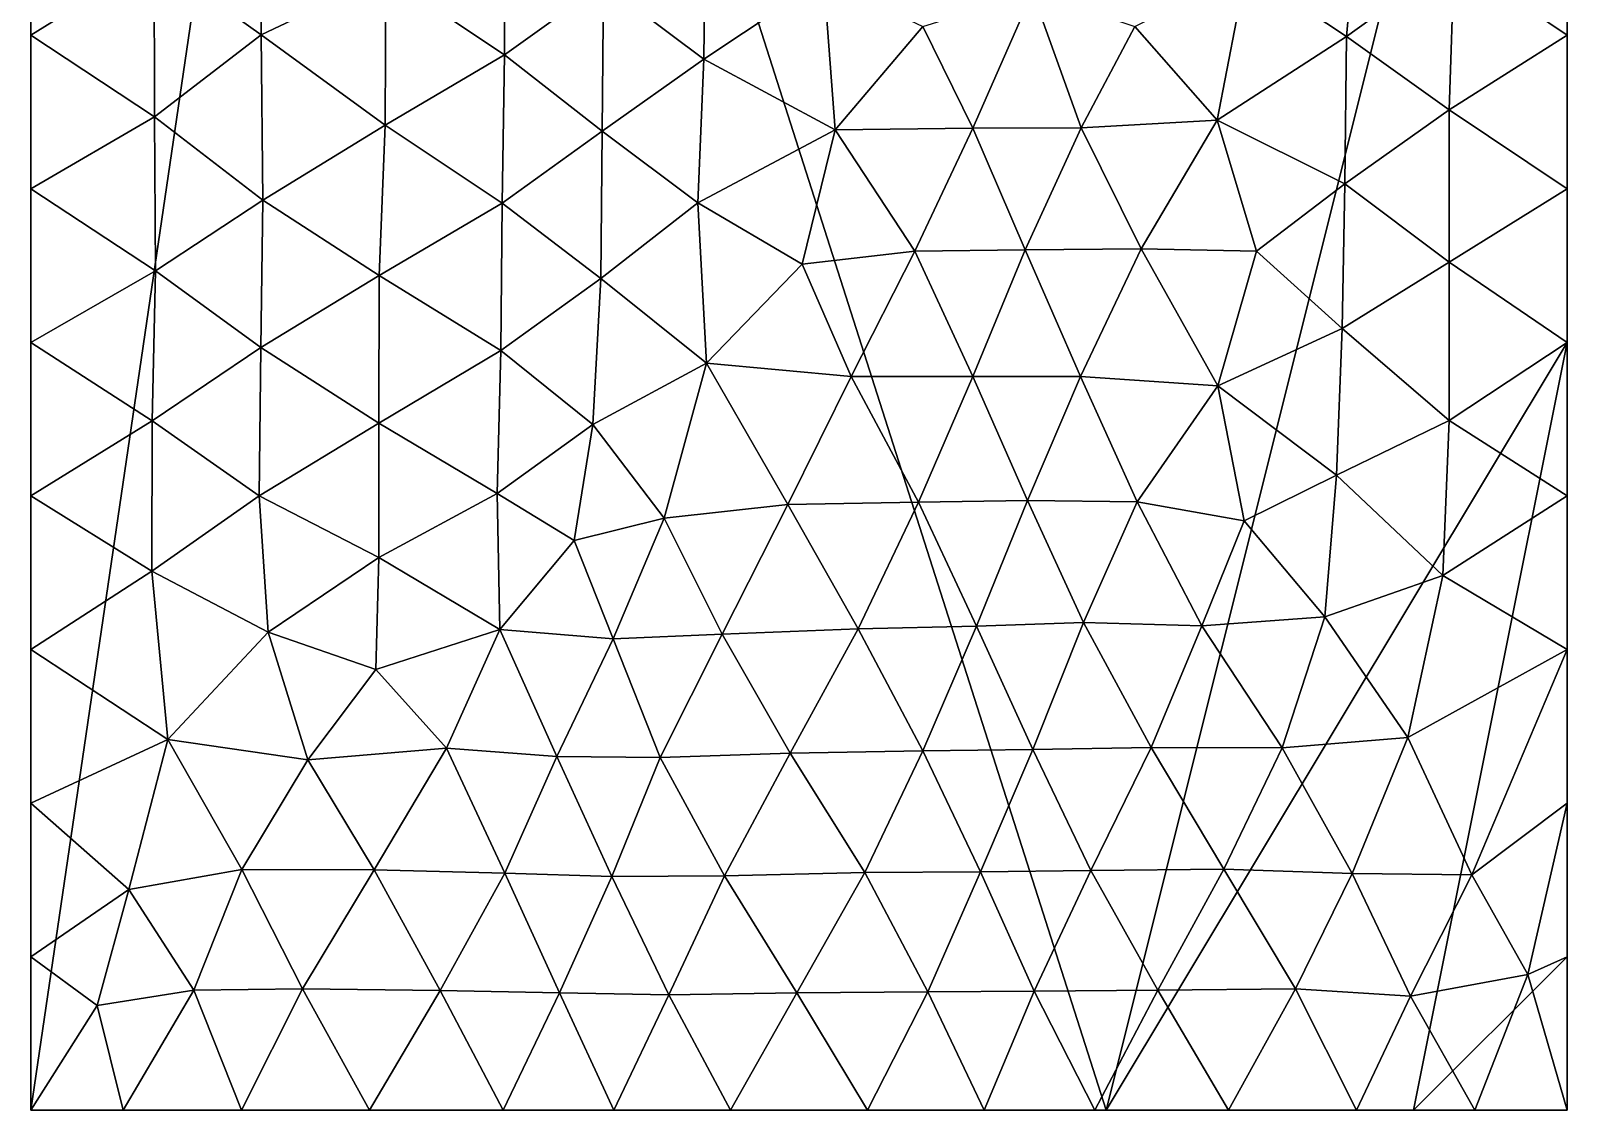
# Model space of a CAD drawing. Extents: x -500 to 500, y 0 to 1500.
# Drawn here: x -500 to 500, y 0 to 703 of the extents above; entities that cross this region are included whole.
import ezdxf

# ---------------------------------------------------------------- set-up
doc = ezdxf.new("R2010")
doc.units = 0
doc.layers.get('0').update_dxf_attribs({"linetype": 'CONTINUOUS'})

msp = doc.modelspace()

# ---------------------------------------------------------------- linework, layer by layer
for points in [[(-500, 1000, 300), (-500, 0, 300), (-279.567688, 1500, 48.286869)], [(-500, 0, 300), (200, 0, 300), (-279.567688, 1500, 48.286869)], [(500, 1200, 300), (-279.567688, 1500, 48.286869), (200, 0, 300)], [(500, 500, 300), (500, 1200, 300), (200, 0, 300)], [(500, 700, 300), (500, 900, 300), (500, 1200, 300)], [(500, 500, 300), (500, 700, 300), (500, 1200, 300)], [(-500, 800, 300), (-500, 700, 300), (-500, 1000, 300)], [(-500, 1000, 300), (-500, 700, 300), (-500, 0, 300)], [(500, 800, 300), (500, 900, 300), (500, 700, 300)], [(-500, 750, 213.397461), (-500, 700, 300), (-500, 800, 300)], [(-500, 750, 86.602539), (-500, 800), (-500, 700)], [(-500, 800, 150), (-500, 750, 86.602539), (-500, 700, 150)], [(-500, 800, 150), (-500, 700, 150), (-500, 750, 213.397461)], [(-419.693573, 750, -32.417259), (-500, 700), (-500, 800)], [(-349.648468, 800.565308, 16.47262), (-350.09967, 700.14032, 16.18424), (-419.693573, 750, -32.417259)], [(-349.648468, 800.565308, 16.47262), (-268.853058, 738.793579, 49.973003), (-350.09967, 700.14032, 16.18424)], [(426.302673, 749.750671, -36.719711), (500, 800), (500, 700)], [(500, 750, 86.602539), (500, 700), (500, 800)], [(500, 750, 213.397461), (500, 800, 300), (500, 700, 300)], [(500, 800, 150), (500, 750, 213.397461), (500, 700, 150)], [(500, 800, 150), (500, 700, 150), (500, 750, 86.602539)], [(365.271484, 796.088135, 6.102748), (356.254456, 699.074524, 12.180142), (291.005188, 742.595886, 45.344524)], [(365.271484, 796.088135, 6.102748), (426.302673, 749.750671, -36.719711), (356.254456, 699.074524, 12.180142)], [(-191.751709, 687.231079, 23.788731), (-268.853058, 738.793579, 49.973003), (-191.155487, 782.313293, 23.370548)], [(-191.751709, 687.231079, 23.788731), (-191.155487, 782.313293, 23.370548), (-127.254997, 733.348694, -28.626162)], [(-60.89254, 780.293152, -79.383896), (-61.923599, 684.403992, -78.753204), (-127.254997, 733.348694, -28.626162)], [(16.147268, 736.48999, -98.319122), (-61.923599, 684.403992, -78.753204), (-60.89254, 780.293152, -79.383896)], [(-500, 750, 213.397461), (-500, 650, 213.397461), (-500, 700, 300)], [(-500, 650, 86.602539), (-500, 750, 86.602539), (-500, 700)], [(-500, 700, 150), (-500, 750, 86.602539), (-500, 650, 86.602539)], [(-500, 700, 150), (-500, 650, 213.397461), (-500, 750, 213.397461)], [(-419.379242, 646.837524, -32.206978), (-500, 700), (-419.693573, 750, -32.417259)], [(-350.09967, 700.14032, 16.18424), (-419.379242, 646.837524, -32.206978), (-419.693573, 750, -32.417259)], [(500, 650, 213.397461), (500, 750, 213.397461), (500, 700, 300)], [(500, 750, 86.602539), (500, 650, 86.602539), (500, 700)], [(500, 700, 150), (500, 750, 213.397461), (500, 650, 213.397461)], [(500, 700, 150), (500, 650, 86.602539), (500, 750, 86.602539)], [(218.580048, 705.752075, 40.028606), (291.005188, 742.595886, 45.344524), (272.215363, 644.582642, 49.56337)], [(291.005188, 742.595886, 45.344524), (356.254456, 699.074524, 12.180142), (272.215363, 644.582642, 49.56337)], [(356.254456, 699.074524, 12.180142), (426.302673, 749.750671, -36.719711), (423.060913, 651.407166, -34.639553)], [(423.060913, 651.407166, -34.639553), (426.302673, 749.750671, -36.719711), (500, 700)], [(-268.853058, 738.793579, 49.973003), (-269.270599, 641.39447, 49.92831), (-350.09967, 700.14032, 16.18424)], [(-191.751709, 687.231079, 23.788731), (-269.270599, 641.39447, 49.92831), (-268.853058, 738.793579, 49.973003)], [(-191.751709, 687.231079, 23.788731), (-127.254997, 733.348694, -28.626162), (-128.202545, 637.499634, -27.815557)], [(-127.254997, 733.348694, -28.626162), (-61.923599, 684.403992, -78.753204), (-128.202545, 637.499634, -27.815557)], [(16.147268, 736.48999, -98.319122), (23.538706, 638.296021, -96.514), (-61.923599, 684.403992, -78.753204)], [(80.632065, 705.708435, -66.181007), (23.538706, 638.296021, -96.514), (16.147268, 736.48999, -98.319122)], [(80.632065, 705.708435, -66.181007), (151.90036, 728.005188, -7.558205), (113.052437, 639.471558, -40.65424)], [(183.608047, 639.684143, 17.906895), (113.052437, 639.471558, -40.65424), (151.90036, 728.005188, -7.558205)], [(218.580048, 705.752075, 40.028606), (183.608047, 639.684143, 17.906895), (151.90036, 728.005188, -7.558205)], [(-500, 650, 86.602539), (-500, 700), (-500, 600)], [(-500, 650, 213.397461), (-500, 600, 300), (-500, 700, 300)], [(-500, 600, 150), (-500, 650, 213.397461), (-500, 700, 150)], [(-500, 600, 150), (-500, 700, 150), (-500, 650, 86.602539)], [(-419.379242, 646.837524, -32.206978), (-500, 600), (-500, 700)], [(-500, 600, 300), (-500, 500, 300), (-500, 700, 300)], [(-500, 700, 300), (-500, 500, 300), (-500, 0, 300)], [(-349.025909, 592.647644, 16.869312), (-419.379242, 646.837524, -32.206978), (-350.09967, 700.14032, 16.18424)], [(-349.025909, 592.647644, 16.869312), (-350.09967, 700.14032, 16.18424), (-269.270599, 641.39447, 49.92831)], [(80.632065, 705.708435, -66.181007), (113.052437, 639.471558, -40.65424), (23.538706, 638.296021, -96.514)], [(218.580048, 705.752075, 40.028606), (272.215363, 644.582642, 49.56337), (183.608047, 639.684143, 17.906895)], [(423.060913, 651.407166, -34.639553), (500, 700), (500, 600)], [(500, 650, 213.397461), (500, 700, 300), (500, 600, 300)], [(500, 650, 86.602539), (500, 600), (500, 700)], [(500, 700, 150), (500, 600, 150), (500, 650, 86.602539)], [(500, 700, 150), (500, 650, 213.397461), (500, 600, 150)], [(500, 600, 300), (500, 700, 300), (500, 500, 300)], [(272.215363, 644.582642, 49.56337), (356.254456, 699.074524, 12.180142), (355.131622, 603.269043, 12.920018)], [(355.131622, 603.269043, 12.920018), (356.254456, 699.074524, 12.180142), (423.060913, 651.407166, -34.639553)], [(-191.751709, 687.231079, 23.788731), (-193.20723, 590.573303, 24.800777), (-269.270599, 641.39447, 49.92831)], [(-191.751709, 687.231079, 23.788731), (-128.202545, 637.499634, -27.815557), (-193.20723, 590.573303, 24.800777)], [(-61.923599, 684.403992, -78.753204), (-65.785843, 590.756042, -76.328537), (-128.202545, 637.499634, -27.815557)], [(23.538706, 638.296021, -96.514), (-65.785843, 590.756042, -76.328537), (-61.923599, 684.403992, -78.753204)], [(-500, 550, 213.397461), (-500, 600, 300), (-500, 650, 213.397461)], [(-500, 650, 86.602539), (-500, 600), (-500, 550, 86.602539)], [(-500, 600, 150), (-500, 550, 213.397461), (-500, 650, 213.397461)], [(-500, 600, 150), (-500, 650, 86.602539), (-500, 550, 86.602539)], [(355.131622, 603.269043, 12.920018), (423.060913, 651.407166, -34.639553), (423.144867, 552.120728, -34.694202)], [(423.060913, 651.407166, -34.639553), (500, 600), (423.144867, 552.120728, -34.694202)], [(500, 550, 86.602539), (500, 600), (500, 650, 86.602539)], [(500, 650, 213.397461), (500, 600, 300), (500, 550, 213.397461)], [(500, 600, 150), (500, 550, 86.602539), (500, 650, 86.602539)], [(500, 600, 150), (500, 650, 213.397461), (500, 550, 213.397461)], [(-419.379242, 646.837524, -32.206978), (-418.847351, 546.520935, -31.850164), (-500, 600)], [(-349.025909, 592.647644, 16.869312), (-418.847351, 546.520935, -31.850164), (-419.379242, 646.837524, -32.206978)], [(-349.025909, 592.647644, 16.869312), (-269.270599, 641.39447, 49.92831), (-273.181763, 543.598511, 49.424931)], [(-269.270599, 641.39447, 49.92831), (-193.20723, 590.573303, 24.800777), (-273.181763, 543.598511, 49.424931)], [(183.608047, 639.684143, 17.906895), (272.215363, 644.582642, 49.56337), (222.77063, 560.816406, 42.015995)], [(297.76413, 559.428711, 43.108101), (222.77063, 560.816406, 42.015995), (272.215363, 644.582642, 49.56337)], [(297.76413, 559.428711, 43.108101), (272.215363, 644.582642, 49.56337), (355.131622, 603.269043, 12.920018)], [(-128.202545, 637.499634, -27.815557), (-129.077271, 541.609924, -27.066736), (-193.20723, 590.573303, 24.800777)], [(-65.785843, 590.756042, -76.328537), (-129.077271, 541.609924, -27.066736), (-128.202545, 637.499634, -27.815557)], [(2.004998, 550.966675, -99.972847), (-65.785843, 590.756042, -76.328537), (23.538706, 638.296021, -96.514)], [(2.004998, 550.966675, -99.972847), (23.538706, 638.296021, -96.514), (75.482071, 559.383118, -69.839264)], [(113.052437, 639.471558, -40.65424), (75.482071, 559.383118, -69.839264), (23.538706, 638.296021, -96.514)], [(113.052437, 639.471558, -40.65424), (147.201691, 560.286926, -11.544621), (75.482071, 559.383118, -69.839264)], [(183.608047, 639.684143, 17.906895), (147.201691, 560.286926, -11.544621), (113.052437, 639.471558, -40.65424)], [(183.608047, 639.684143, 17.906895), (222.77063, 560.816406, 42.015995), (147.201691, 560.286926, -11.544621)], [(-500, 550, 213.397461), (-500, 500, 300), (-500, 600, 300)], [(-500, 550, 86.602539), (-500, 600), (-500, 500)], [(-500, 500, 150), (-500, 600, 150), (-500, 550, 86.602539)], [(-500, 500, 150), (-500, 550, 213.397461), (-500, 600, 150)], [(-418.847351, 546.520935, -31.850164), (-500, 500), (-500, 600)], [(297.76413, 559.428711, 43.108101), (355.131622, 603.269043, 12.920018), (353.472443, 509.107574, 14.005828)], [(353.472443, 509.107574, 14.005828), (355.131622, 603.269043, 12.920018), (423.144867, 552.120728, -34.694202)], [(423.144867, 552.120728, -34.694202), (500, 600), (500, 500)], [(500, 550, 86.602539), (500, 500), (500, 600)], [(500, 550, 213.397461), (500, 600, 300), (500, 500, 300)], [(500, 500, 150), (500, 600, 150), (500, 550, 213.397461)], [(500, 500, 150), (500, 550, 86.602539), (500, 600, 150)], [(-349.025909, 592.647644, 16.869312), (-350.28653, 496.665588, 16.064585), (-418.847351, 546.520935, -31.850164)], [(-349.025909, 592.647644, 16.869312), (-273.181763, 543.598511, 49.424931), (-350.28653, 496.665588, 16.064585)], [(-193.20723, 590.573303, 24.800777), (-194.147842, 494.617065, 25.447998), (-273.181763, 543.598511, 49.424931)], [(-129.077271, 541.609924, -27.066736), (-194.147842, 494.617065, 25.447998), (-193.20723, 590.573303, 24.800777)], [(-60.263165, 486.469452, -79.765358), (-129.077271, 541.609924, -27.066736), (-65.785843, 590.756042, -76.328537)], [(2.004998, 550.966675, -99.972847), (-60.263165, 486.469452, -79.765358), (-65.785843, 590.756042, -76.328537)], [(75.482071, 559.383118, -69.839264), (147.201691, 560.286926, -11.544621), (113.21109, 477.842651, -40.521637)], [(147.201691, 560.286926, -11.544621), (183.226929, 477.825409, 17.623154), (113.21109, 477.842651, -40.521637)], [(222.77063, 560.816406, 42.015995), (183.226929, 477.825409, 17.623154), (147.201691, 560.286926, -11.544621)], [(272.564453, 471.61676, 49.514416), (183.226929, 477.825409, 17.623154), (222.77063, 560.816406, 42.015995)], [(297.76413, 559.428711, 43.108101), (272.564453, 471.61676, 49.514416), (222.77063, 560.816406, 42.015995)], [(-500, 550, 213.397461), (-500, 450, 213.397461), (-500, 500, 300)], [(-500, 450, 86.602539), (-500, 550, 86.602539), (-500, 500)], [(-500, 500, 150), (-500, 550, 86.602539), (-500, 450, 86.602539)], [(-500, 500, 150), (-500, 450, 213.397461), (-500, 550, 213.397461)], [(2.004998, 550.966675, -99.972847), (33.847843, 477.863861, -93.032539), (-60.263165, 486.469452, -79.765358)], [(2.004998, 550.966675, -99.972847), (75.482071, 559.383118, -69.839264), (33.847843, 477.863861, -93.032539)], [(33.847843, 477.863861, -93.032539), (75.482071, 559.383118, -69.839264), (113.21109, 477.842651, -40.521637)], [(297.76413, 559.428711, 43.108101), (353.472443, 509.107574, 14.005828), (272.564453, 471.61676, 49.514416)], [(353.472443, 509.107574, 14.005828), (423.144867, 552.120728, -34.694202), (423.045868, 449.148102, -34.629768)], [(423.045868, 449.148102, -34.629768), (423.144867, 552.120728, -34.694202), (500, 500)], [(500, 550, 86.602539), (500, 450, 86.602539), (500, 500)], [(500, 450, 213.397461), (500, 550, 213.397461), (500, 500, 300)], [(500, 500, 150), (500, 550, 213.397461), (500, 450, 213.397461)], [(500, 500, 150), (500, 450, 86.602539), (500, 550, 86.602539)], [(-418.847351, 546.520935, -31.850164), (-420.958557, 448.950439, -33.258759), (-500, 500)], [(-418.847351, 546.520935, -31.850164), (-350.28653, 496.665588, 16.064585), (-420.958557, 448.950439, -33.258759)], [(-273.181763, 543.598511, 49.424931), (-273.524994, 447.455719, 49.373573), (-350.28653, 496.665588, 16.064585)], [(-194.147842, 494.617065, 25.447998), (-273.524994, 447.455719, 49.373573), (-273.181763, 543.598511, 49.424931)], [(-134.272308, 446.614319, -22.612568), (-194.147842, 494.617065, 25.447998), (-129.077271, 541.609924, -27.066736)], [(-134.272308, 446.614319, -22.612568), (-129.077271, 541.609924, -27.066736), (-60.263165, 486.469452, -79.765358)], [(-500, 450, 213.397461), (-500, 400, 300), (-500, 500, 300)], [(-500, 450, 86.602539), (-500, 500), (-500, 400)], [(-500, 500, 150), (-500, 450, 86.602539), (-500, 400, 150)], [(-500, 500, 150), (-500, 400, 150), (-500, 450, 213.397461)], [(-420.958557, 448.950439, -33.258759), (-500, 400), (-500, 500)], [(-500, 400, 300), (-500, 300, 300), (-500, 500, 300)], [(-500, 300, 300), (-500, 200, 300), (-500, 500, 300)], [(-500, 200, 300), (-500, 100, 300), (-500, 500, 300)], [(-500, 100, 300), (-500, 0, 300), (-500, 500, 300)], [(200, 0, 300), (400, 0, 300), (500, 500, 300)], [(272.564453, 471.61676, 49.514416), (353.472443, 509.107574, 14.005828), (349.742554, 413.449371, 16.412539)], [(353.472443, 509.107574, 14.005828), (423.045868, 449.148102, -34.629768), (349.742554, 413.449371, 16.412539)], [(400, 0, 300), (500, 100, 300), (500, 500, 300)], [(423.045868, 449.148102, -34.629768), (500, 500), (500, 400)], [(500, 450, 86.602539), (500, 400), (500, 500)], [(500, 450, 213.397461), (500, 500, 300), (500, 400, 300)], [(500, 500, 150), (500, 400, 150), (500, 450, 86.602539)], [(500, 500, 150), (500, 450, 213.397461), (500, 400, 150)], [(500, 400, 300), (500, 500, 300), (500, 300, 300)], [(500, 100, 300), (500, 300, 300), (500, 500, 300)], [(-350.28653, 496.665588, 16.064585), (-351.234192, 400, 15.455886), (-420.958557, 448.950439, -33.258759)], [(-273.524994, 447.455719, 49.373573), (-351.234192, 400, 15.455886), (-350.28653, 496.665588, 16.064585)], [(-196.524567, 401.705658, 27.058798), (-273.524994, 447.455719, 49.373573), (-194.147842, 494.617065, 25.447998)], [(-134.272308, 446.614319, -22.612568), (-196.524567, 401.705658, 27.058798), (-194.147842, 494.617065, 25.447998)], [(-87.69278, 385.484314, -60.955849), (-134.272308, 446.614319, -22.612568), (-60.263165, 486.469452, -79.765358)], [(-87.69278, 385.484314, -60.955849), (-60.263165, 486.469452, -79.765358), (-7.305057, 394.347443, -99.64579)], [(33.847843, 477.863861, -93.032539), (-7.305057, 394.347443, -99.64579), (-60.263165, 486.469452, -79.765358)], [(77.860603, 395.928162, -68.166702), (-7.305057, 394.347443, -99.64579), (33.847843, 477.863861, -93.032539)], [(77.860603, 395.928162, -68.166702), (33.847843, 477.863861, -93.032539), (113.21109, 477.842651, -40.521637)], [(77.860603, 395.928162, -68.166702), (113.21109, 477.842651, -40.521637), (148.667419, 397.137177, -10.297945)], [(113.21109, 477.842651, -40.521637), (183.226929, 477.825409, 17.623154), (148.667419, 397.137177, -10.297945)], [(183.226929, 477.825409, 17.623154), (220.105896, 396.177246, 40.772232), (148.667419, 397.137177, -10.297945)], [(272.564453, 471.61676, 49.514416), (220.105896, 396.177246, 40.772232), (183.226929, 477.825409, 17.623154)], [(289.73114, 383.812836, 45.726242), (220.105896, 396.177246, 40.772232), (272.564453, 471.61676, 49.514416)], [(289.73114, 383.812836, 45.726242), (272.564453, 471.61676, 49.514416), (349.742554, 413.449371, 16.412539)], [(-500, 350, 213.397461), (-500, 400, 300), (-500, 450, 213.397461)], [(-500, 450, 86.602539), (-500, 400), (-500, 350, 86.602539)], [(-500, 400, 150), (-500, 450, 86.602539), (-500, 350, 86.602539)], [(-500, 400, 150), (-500, 350, 213.397461), (-500, 450, 213.397461)], [(500, 350, 86.602539), (500, 400), (500, 450, 86.602539)], [(500, 450, 213.397461), (500, 400, 300), (500, 350, 213.397461)], [(500, 400, 150), (500, 350, 86.602539), (500, 450, 86.602539)], [(500, 400, 150), (500, 450, 213.397461), (500, 350, 213.397461)], [(-421.121277, 350.952148, -33.366451), (-500, 400), (-420.958557, 448.950439, -33.258759)], [(-351.234192, 400, 15.455886), (-421.121277, 350.952148, -33.366451), (-420.958557, 448.950439, -33.258759)], [(-273.387817, 359.914154, 49.394234), (-351.234192, 400, 15.455886), (-273.524994, 447.455719, 49.373573)], [(-273.387817, 359.914154, 49.394234), (-273.524994, 447.455719, 49.373573), (-196.524567, 401.705658, 27.058798)], [(-146.319443, 371.00589, -12.296203), (-196.524567, 401.705658, 27.058798), (-134.272308, 446.614319, -22.612568)], [(-146.319443, 371.00589, -12.296203), (-134.272308, 446.614319, -22.612568), (-87.69278, 385.484314, -60.955849)], [(423.045868, 449.148102, -34.629768), (418.962067, 348.203644, -31.92724), (349.742554, 413.449371, 16.412539)], [(423.045868, 449.148102, -34.629768), (500, 400), (418.962067, 348.203644, -31.92724)], [(289.73114, 383.812836, 45.726242), (349.742554, 413.449371, 16.412539), (342.300354, 321.229218, 21.060726)], [(349.742554, 413.449371, 16.412539), (418.962067, 348.203644, -31.92724), (342.300354, 321.229218, 21.060726)], [(-500, 350, 213.397461), (-500, 300, 300), (-500, 400, 300)], [(-500, 350, 86.602539), (-500, 400), (-500, 300)], [(-500, 300, 150), (-500, 400, 150), (-500, 350, 86.602539)], [(-500, 300, 150), (-500, 350, 213.397461), (-500, 400, 150)], [(-421.121277, 350.952148, -33.366451), (-500, 300), (-500, 400)], [(-345.509521, 311.350342, 19.082754), (-421.121277, 350.952148, -33.366451), (-351.234192, 400, 15.455886)], [(-273.387817, 359.914154, 49.394234), (-345.509521, 311.350342, 19.082754), (-351.234192, 400, 15.455886)], [(-194.754532, 313.078308, 25.862556), (-273.387817, 359.914154, 49.394234), (-196.524567, 401.705658, 27.058798)], [(-146.319443, 371.00589, -12.296203), (-194.754532, 313.078308, 25.862556), (-196.524567, 401.705658, 27.058798)], [(418.962067, 348.203644, -31.92724), (500, 400), (500, 300)], [(500, 350, 86.602539), (500, 300), (500, 400)], [(500, 350, 213.397461), (500, 400, 300), (500, 300, 300)], [(500, 300, 150), (500, 400, 150), (500, 350, 213.397461)], [(500, 300, 150), (500, 350, 86.602539), (500, 400, 150)], [(-87.69278, 385.484314, -60.955849), (-7.305057, 394.347443, -99.64579), (-49.99942, 310.115112, -85.586899)], [(-7.305057, 394.347443, -99.64579), (38.547623, 313.45108, -91.102356), (-49.99942, 310.115112, -85.586899)], [(77.860603, 395.928162, -68.166702), (38.547623, 313.45108, -91.102356), (-7.305057, 394.347443, -99.64579)], [(77.860603, 395.928162, -68.166702), (115.492859, 315.292755, -38.609196), (38.547623, 313.45108, -91.102356)], [(77.860603, 395.928162, -68.166702), (148.667419, 397.137177, -10.297945), (115.492859, 315.292755, -38.609196)], [(148.667419, 397.137177, -10.297945), (185.245163, 317.516541, 19.117531), (115.492859, 315.292755, -38.609196)], [(220.105896, 396.177246, 40.772232), (185.245163, 317.516541, 19.117531), (148.667419, 397.137177, -10.297945)], [(262.153564, 315.354309, 50.441147), (185.245163, 317.516541, 19.117531), (220.105896, 396.177246, 40.772232)], [(289.73114, 383.812836, 45.726242), (262.153564, 315.354309, 50.441147), (220.105896, 396.177246, 40.772232)], [(-146.319443, 371.00589, -12.296203), (-87.69278, 385.484314, -60.955849), (-120.90757, 307.07193, -34.035473)], [(-87.69278, 385.484314, -60.955849), (-49.99942, 310.115112, -85.586899), (-120.90757, 307.07193, -34.035473)], [(289.73114, 383.812836, 45.726242), (342.300354, 321.229218, 21.060726), (262.153564, 315.354309, 50.441147)], [(-146.319443, 371.00589, -12.296203), (-120.90757, 307.07193, -34.035473), (-194.754532, 313.078308, 25.862556)], [(-410.769348, 241.450531, -26.298376), (-500, 300), (-421.121277, 350.952148, -33.366451)], [(-500, 350, 213.397461), (-500, 251.471008, 215.986481), (-500, 300, 300)], [(-500, 251.471008, 84.013519), (-500, 350, 86.602539), (-500, 300)], [(-500, 300, 150), (-500, 251.471008, 215.986481), (-500, 350, 213.397461)], [(-500, 300, 150), (-500, 350, 86.602539), (-500, 251.471008, 84.013519)], [(-410.769348, 241.450531, -26.298376), (-421.121277, 350.952148, -33.366451), (-345.509521, 311.350342, 19.082754)], [(-275.341187, 286.970612, 49.082973), (-345.509521, 311.350342, 19.082754), (-273.387817, 359.914154, 49.394234)], [(-275.341187, 286.970612, 49.082973), (-273.387817, 359.914154, 49.394234), (-194.754532, 313.078308, 25.862556)], [(500, 350, 86.602539), (500, 251.471008, 84.013519), (500, 300)], [(500, 251.471008, 215.986481), (500, 350, 213.397461), (500, 300, 300)], [(500, 300, 150), (500, 251.471008, 84.013519), (500, 350, 86.602539)], [(500, 300, 150), (500, 350, 213.397461), (500, 251.471008, 215.986481)], [(342.300354, 321.229218, 21.060726), (418.962067, 348.203644, -31.92724), (396.22113, 242.824982, -15.916788)], [(396.22113, 242.824982, -15.916788), (418.962067, 348.203644, -31.92724), (500, 300)], [(262.153564, 315.354309, 50.441147), (342.300354, 321.229218, 21.060726), (314.526154, 235.903473, 36.162334)], [(314.526154, 235.903473, 36.162334), (342.300354, 321.229218, 21.060726), (396.22113, 242.824982, -15.916788)], [(-319.657867, 228.225571, 33.678963), (-410.769348, 241.450531, -26.298376), (-345.509521, 311.350342, 19.082754)], [(-275.341187, 286.970612, 49.082973), (-319.657867, 228.225571, 33.678963), (-345.509521, 311.350342, 19.082754)], [(-275.341187, 286.970612, 49.082973), (-194.754532, 313.078308, 25.862556), (-229.462082, 235.771484, 44.813206)], [(-194.754532, 313.078308, 25.862556), (-157.682526, 230.266479, -2.701449), (-229.462082, 235.771484, 44.813206)], [(-194.754532, 313.078308, 25.862556), (-120.90757, 307.07193, -34.035473), (-157.682526, 230.266479, -2.701449)], [(-120.90757, 307.07193, -34.035473), (-49.99942, 310.115112, -85.586899), (-90.445747, 229.75531, -58.85899)], [(-90.445747, 229.75531, -58.85899), (-49.99942, 310.115112, -85.586899), (-5.767492, 232.549698, -99.778084)], [(-49.99942, 310.115112, -85.586899), (38.547623, 313.45108, -91.102356), (-5.767492, 232.549698, -99.778084)], [(-5.767492, 232.549698, -99.778084), (38.547623, 313.45108, -91.102356), (80.583656, 234.05957, -66.216019)], [(38.547623, 313.45108, -91.102356), (115.492859, 315.292755, -38.609196), (80.583656, 234.05957, -66.216019)], [(80.583656, 234.05957, -66.216019), (115.492859, 315.292755, -38.609196), (152.114349, 234.910141, -7.377415)], [(115.492859, 315.292755, -38.609196), (185.245163, 317.516541, 19.117531), (152.114349, 234.910141, -7.377415)], [(185.245163, 317.516541, 19.117531), (229.116257, 236.267303, 44.680611), (152.114349, 234.910141, -7.377415)], [(262.153564, 315.354309, 50.441147), (229.116257, 236.267303, 44.680611), (185.245163, 317.516541, 19.117531)], [(262.153564, 315.354309, 50.441147), (314.526154, 235.903473, 36.162334), (229.116257, 236.267303, 44.680611)], [(-500, 251.471008, 215.986481), (-500, 200, 300), (-500, 300, 300)], [(-500, 251.471008, 84.013519), (-500, 300), (-500, 200)], [(-500, 200.522278, 150), (-500, 300, 150), (-500, 251.471008, 84.013519)], [(-500, 200.522278, 150), (-500, 251.471008, 215.986481), (-500, 300, 150)], [(-410.769348, 241.450531, -26.298376), (-500, 200), (-500, 300)], [(-157.682526, 230.266479, -2.701449), (-120.90757, 307.07193, -34.035473), (-90.445747, 229.75531, -58.85899)], [(396.22113, 242.824982, -15.916788), (500, 300), (437.800171, 153.330811, -43.449249)], [(437.800171, 153.330811, -43.449249), (500, 300), (500, 200)], [(500, 251.471008, 84.013519), (500, 200), (500, 300)], [(500, 251.471008, 215.986481), (500, 300, 300), (500, 200, 300)], [(500, 200.522278, 150), (500, 251.471008, 84.013519), (500, 300, 150)], [(500, 200.522278, 150), (500, 300, 150), (500, 251.471008, 215.986481)], [(500, 200, 300), (500, 300, 300), (500, 100, 300)], [(-275.341187, 286.970612, 49.082973), (-229.462082, 235.771484, 44.813206), (-319.657867, 228.225571, 33.678963)], [(-500, 154.903809, 216.228683), (-500, 200, 300), (-500, 251.471008, 215.986481)], [(-500, 154.903809, 83.771324), (-500, 251.471008, 84.013519), (-500, 200)], [(-500, 200.522278, 150), (-500, 251.471008, 84.013519), (-500, 154.903809, 83.771324)], [(-500, 200.522278, 150), (-500, 154.903809, 216.228683), (-500, 251.471008, 215.986481)], [(500, 154.903809, 216.228683), (500, 251.471008, 215.986481), (500, 200, 300)], [(500, 154.903809, 83.771324), (500, 200), (500, 251.471008, 84.013519)], [(500, 200.522278, 150), (500, 251.471008, 215.986481), (500, 154.903809, 216.228683)], [(500, 200.522278, 150), (500, 154.903809, 83.771324), (500, 251.471008, 84.013519)], [(-436.217194, 143.808578, -42.597443), (-500, 200), (-410.769348, 241.450531, -26.298376)], [(-436.217194, 143.808578, -42.597443), (-410.769348, 241.450531, -26.298376), (-362.59082, 156.724335, 7.933153)], [(-319.657867, 228.225571, 33.678963), (-362.59082, 156.724335, 7.933153), (-410.769348, 241.450531, -26.298376)], [(314.526154, 235.903473, 36.162334), (396.22113, 242.824982, -15.916788), (360.105804, 154.190506, 9.612695)], [(396.22113, 242.824982, -15.916788), (437.800171, 153.330811, -43.449249), (360.105804, 154.190506, 9.612695)], [(-319.657867, 228.225571, 33.678963), (-229.462082, 235.771484, 44.813206), (-276.490631, 156.587753, 48.882877)], [(-229.462082, 235.771484, 44.813206), (-191.453339, 154.439011, 23.579714), (-276.490631, 156.587753, 48.882877)], [(-157.682526, 230.266479, -2.701449), (-191.453339, 154.439011, 23.579714), (-229.462082, 235.771484, 44.813206)], [(-157.682526, 230.266479, -2.701449), (-121.713425, 152.309769, -33.351158), (-191.453339, 154.439011, 23.579714)], [(-157.682526, 230.266479, -2.701449), (-90.445747, 229.75531, -58.85899), (-121.713425, 152.309769, -33.351158)], [(-48.439083, 152.715622, -86.402275), (-90.445747, 229.75531, -58.85899), (-5.767492, 232.549698, -99.778084)], [(42.79895, 154.799255, -89.184471), (-48.439083, 152.715622, -86.402275), (-5.767492, 232.549698, -99.778084)], [(42.79895, 154.799255, -89.184471), (-5.767492, 232.549698, -99.778084), (80.583656, 234.05957, -66.216019)], [(42.79895, 154.799255, -89.184471), (80.583656, 234.05957, -66.216019), (118.230904, 155.236343, -36.30209)], [(118.230904, 155.236343, -36.30209), (80.583656, 234.05957, -66.216019), (152.114349, 234.910141, -7.377415)], [(118.230904, 155.236343, -36.30209), (152.114349, 234.910141, -7.377415), (189.977066, 156.116211, 22.537973)], [(152.114349, 234.910141, -7.377415), (229.116257, 236.267303, 44.680611), (189.977066, 156.116211, 22.537973)], [(229.116257, 236.267303, 44.680611), (276.455933, 156.897415, 48.889099), (189.977066, 156.116211, 22.537973)], [(314.526154, 235.903473, 36.162334), (276.455933, 156.897415, 48.889099), (229.116257, 236.267303, 44.680611)], [(314.526154, 235.903473, 36.162334), (360.105804, 154.190506, 9.612695), (276.455933, 156.897415, 48.889099)], [(-319.657867, 228.225571, 33.678963), (-276.490631, 156.587753, 48.882877), (-362.59082, 156.724335, 7.933153)], [(-121.713425, 152.309769, -33.351158), (-90.445747, 229.75531, -58.85899), (-48.439083, 152.715622, -86.402275)], [(-500, 200.522278, 150), (-500, 154.903809, 83.771324), (-500, 94.385078, 150)], [(-500, 200.522278, 150), (-500, 94.385078, 150), (-500, 154.903809, 216.228683)], [(-500, 154.903809, 83.771324), (-500, 200), (-500, 100)], [(-500, 154.903809, 216.228683), (-500, 100, 300), (-500, 200, 300)], [(-436.217194, 143.808578, -42.597443), (-500, 100), (-500, 200)], [(474.302124, 88.510086, -49.415653), (437.800171, 153.330811, -43.449249), (500, 200)], [(474.302124, 88.510086, -49.415653), (500, 200), (500, 100)], [(500, 200.522278, 150), (500, 154.903809, 216.228683), (500, 94.385078, 150)], [(500, 200.522278, 150), (500, 94.385078, 150), (500, 154.903809, 83.771324)], [(500, 154.903809, 83.771324), (500, 100), (500, 200)], [(500, 154.903809, 216.228683), (500, 200, 300), (500, 100, 300)], [(-500, 73.205078, 73.205078), (-500, 154.903809, 83.771324), (-500, 100)], [(-500, 73.205078, 226.794922), (-500, 100, 300), (-500, 154.903809, 216.228683)], [(-500, 73.205078, 73.205078), (-500, 94.385078, 150), (-500, 154.903809, 83.771324)], [(-500, 73.205078, 226.794922), (-500, 154.903809, 216.228683), (-500, 94.385078, 150)], [(-436.217194, 143.808578, -42.597443), (-362.59082, 156.724335, 7.933153), (-393.855469, 78.200935, -14.20856)], [(-393.855469, 78.200935, -14.20856), (-362.59082, 156.724335, 7.933153), (-323.100616, 79.015404, 31.928349)], [(-362.59082, 156.724335, 7.933153), (-276.490631, 156.587753, 48.882877), (-323.100616, 79.015404, 31.928349)], [(-276.490631, 156.587753, 48.882877), (-233.632736, 78.01239, 46.30373), (-323.100616, 79.015404, 31.928349)], [(-191.453339, 154.439011, 23.579714), (-233.632736, 78.01239, 46.30373), (-276.490631, 156.587753, 48.882877)], [(-155.881409, 76.560204, -4.207508), (-233.632736, 78.01239, 46.30373), (-191.453339, 154.439011, 23.579714)], [(-121.713425, 152.309769, -33.351158), (-155.881409, 76.560204, -4.207508), (-191.453339, 154.439011, 23.579714)], [(-121.713425, 152.309769, -33.351158), (-84.770477, 75.114037, -63.146145), (-155.881409, 76.560204, -4.207508)], [(-121.713425, 152.309769, -33.351158), (-48.439083, 152.715622, -86.402275), (-84.770477, 75.114037, -63.146145)], [(-84.770477, 75.114037, -63.146145), (-48.439083, 152.715622, -86.402275), (-1.424352, 76.405205, -99.986267)], [(42.79895, 154.799255, -89.184471), (-1.424352, 76.405205, -99.986267), (-48.439083, 152.715622, -86.402275)], [(42.79895, 154.799255, -89.184471), (83.818962, 77.209297, -63.851051), (-1.424352, 76.405205, -99.986267)], [(42.79895, 154.799255, -89.184471), (118.230904, 155.236343, -36.30209), (83.818962, 77.209297, -63.851051)], [(83.818962, 77.209297, -63.851051), (118.230904, 155.236343, -36.30209), (152.975327, 77.5457, -6.65072)], [(152.975327, 77.5457, -6.65072), (118.230904, 155.236343, -36.30209), (189.977066, 156.116211, 22.537973)], [(152.975327, 77.5457, -6.65072), (189.977066, 156.116211, 22.537973), (233.573273, 78.111664, 46.28392)], [(189.977066, 156.116211, 22.537973), (276.455933, 156.897415, 48.889099), (233.573273, 78.111664, 46.28392)], [(276.455933, 156.897415, 48.889099), (323.100616, 79.015404, 31.928349), (233.573273, 78.111664, 46.28392)], [(360.105804, 154.190506, 9.612695), (323.100616, 79.015404, 31.928349), (276.455933, 156.897415, 48.889099)], [(398.010681, 74.304131, -17.207432), (323.100616, 79.015404, 31.928349), (360.105804, 154.190506, 9.612695)], [(437.800171, 153.330811, -43.449249), (398.010681, 74.304131, -17.207432), (360.105804, 154.190506, 9.612695)], [(474.302124, 88.510086, -49.415653), (398.010681, 74.304131, -17.207432), (437.800171, 153.330811, -43.449249)], [(500, 73.205078, 73.205078), (500, 100), (500, 154.903809, 83.771324)], [(500, 73.205078, 226.794922), (500, 154.903809, 216.228683), (500, 100, 300)], [(500, 73.205078, 73.205078), (500, 154.903809, 83.771324), (500, 94.385078, 150)], [(500, 73.205078, 226.794922), (500, 94.385078, 150), (500, 154.903809, 216.228683)], [(-456.744812, 68.19709, -50.401909), (-500, 100), (-436.217194, 143.808578, -42.597443)], [(-456.744812, 68.19709, -50.401909), (-436.217194, 143.808578, -42.597443), (-393.855469, 78.200935, -14.20856)], [(-500, 73.205078, 226.794922), (-500, 0, 300), (-500, 100, 300)], [(-500, 73.205078, 73.205078), (-500, 100), (-500, 0)], [(-456.744812, 68.19709, -50.401909), (-500, 0), (-500, 100)], [(500, 0, 300), (500, 100, 300), (400, 0, 300)], [(474.302124, 88.510086, -49.415653), (500, 100), (500, 0)], [(500, 73.205078, 226.794922), (500, 100, 300), (500, 0, 300)], [(500, 73.205078, 73.205078), (500, 0), (500, 100)], [(-500, 94.385078, 150), (-500, 0, 100), (-500, 0, 200)], [(-500, 73.205078, 226.794922), (-500, 94.385078, 150), (-500, 0, 200)], [(-500, 73.205078, 73.205078), (-500, 0, 100), (-500, 94.385078, 150)], [(500, 94.385078, 150), (500, 0, 200), (500, 0, 100)], [(500, 73.205078, 226.794922), (500, 0, 200), (500, 94.385078, 150)], [(500, 73.205078, 73.205078), (500, 94.385078, 150), (500, 0, 100)], [(474.302124, 88.510086, -49.415653), (439.881348, 0, -44.523674), (398.010681, 74.304131, -17.207432)], [(474.302124, 88.510086, -49.415653), (500, 0), (439.881348, 0, -44.523674)], [(-500, 73.205078, 226.794922), (-500, 0, 200), (-500, 0, 300)], [(-500, 73.205078, 73.205078), (-500, 0), (-500, 0, 100)], [(-456.744812, 68.19709, -50.401909), (-393.855469, 78.200935, -14.20856), (-439.881348, 0, -44.523674)], [(-393.855469, 78.200935, -14.20856), (-362.836212, 0, 7.766373), (-439.881348, 0, -44.523674)], [(-393.855469, 78.200935, -14.20856), (-323.100616, 79.015404, 31.928349), (-362.836212, 0, 7.766373)], [(-323.100616, 79.015404, 31.928349), (-279.567688, 0, 48.286869), (-362.836212, 0, 7.766373)], [(-323.100616, 79.015404, 31.928349), (-233.632736, 78.01239, 46.30373), (-279.567688, 0, 48.286869)], [(-233.632736, 78.01239, 46.30373), (-192.639053, 0, 24.407225), (-279.567688, 0, 48.286869)], [(-155.881409, 76.560204, -4.207508), (-192.639053, 0, 24.407225), (-233.632736, 78.01239, 46.30373)], [(-155.881409, 76.560204, -4.207508), (-120.437492, 0, -34.434269), (-192.639053, 0, 24.407225)], [(-84.770477, 75.114037, -63.146145), (-120.437492, 0, -34.434269), (-155.881409, 76.560204, -4.207508)], [(-84.770477, 75.114037, -63.146145), (-44.683025, 0, -88.2845), (-120.437492, 0, -34.434269)], [(-84.770477, 75.114037, -63.146145), (-1.424352, 76.405205, -99.986267), (-44.683025, 0, -88.2845)], [(-1.424352, 76.405205, -99.986267), (44.683029, 0, -88.2845), (-44.683025, 0, -88.2845)], [(83.818962, 77.209297, -63.851051), (44.683029, 0, -88.2845), (-1.424352, 76.405205, -99.986267)], [(83.818962, 77.209297, -63.851051), (120.437492, 0, -34.434265), (44.683029, 0, -88.2845)], [(83.818962, 77.209297, -63.851051), (152.975327, 77.5457, -6.65072), (120.437492, 0, -34.434265)], [(152.975327, 77.5457, -6.65072), (192.639053, 0, 24.407225), (120.437492, 0, -34.434265)], [(152.975327, 77.5457, -6.65072), (233.573273, 78.111664, 46.28392), (192.639053, 0, 24.407225)], [(233.573273, 78.111664, 46.28392), (279.567688, 0, 48.286869), (192.639053, 0, 24.407225)], [(323.100616, 79.015404, 31.928349), (279.567688, 0, 48.286869), (233.573273, 78.111664, 46.28392)], [(323.100616, 79.015404, 31.928349), (362.836212, 0, 7.766372), (279.567688, 0, 48.286869)], [(398.010681, 74.304131, -17.207432), (362.836212, 0, 7.766372), (323.100616, 79.015404, 31.928349)], [(398.010681, 74.304131, -17.207432), (439.881348, 0, -44.523674), (362.836212, 0, 7.766372)], [(500, 73.205078, 226.794922), (500, 0, 300), (500, 0, 200)], [(500, 73.205078, 73.205078), (500, 0, 100), (500, 0)], [(-456.744812, 68.19709, -50.401909), (-439.881348, 0, -44.523674), (-500, 0)], [(-500, 0), (-439.881348, 0, -44.523674), (-434.029297, 0, 50)], [(-500, 0, 100), (-500, 0), (-434.029297, 0, 50)], [(-500, 0, 300), (-500, 0, 200), (-428.570007, 0, 228.291885)], [(-400, 0, 300), (-500, 0, 300), (-428.570007, 0, 228.291885)], [(-500, 0, 100), (-434.029297, 0, 50), (-427.628693, 0, 150)], [(-500, 0, 200), (-500, 0, 100), (-427.628693, 0, 150)], [(-500, 0, 200), (-427.628693, 0, 150), (-428.570007, 0, 228.291885)], [(-400, 0, 300), (-300, 0, 300), (-500, 0, 300)], [(-300, 0, 300), (-200, 0, 300), (-500, 0, 300)], [(-500, 0, 300), (-200, 0, 300), (200, 0, 300)], [(-439.881348, 0, -44.523674), (-362.836212, 0, 7.766373), (-434.029297, 0, 50)], [(-434.029297, 0, 50), (-359.30191, 0, 102.660271), (-427.628693, 0, 150)], [(-362.836212, 0, 7.766373), (-359.30191, 0, 102.660271), (-434.029297, 0, 50)], [(-427.628693, 0, 150), (-351.561249, 0, 206.308701), (-428.570007, 0, 228.291885)], [(-351.561249, 0, 206.308701), (-400, 0, 300), (-428.570007, 0, 228.291885)], [(-359.30191, 0, 102.660271), (-351.561249, 0, 206.308701), (-427.628693, 0, 150)], [(-300, 0, 300), (-400, 0, 300), (-351.561249, 0, 206.308701)], [(-362.836212, 0, 7.766373), (-279.567688, 0, 48.286869), (-359.30191, 0, 102.660271)], [(-351.561249, 0, 206.308701), (-359.30191, 0, 102.660271), (-295.717224, 0, 144.92807)], [(-359.30191, 0, 102.660271), (-279.567688, 0, 48.286869), (-295.717224, 0, 144.92807)], [(-300, 0, 300), (-351.561249, 0, 206.308701), (-251.270981, 0, 214.131256)], [(-251.270981, 0, 214.131256), (-351.561249, 0, 206.308701), (-295.717224, 0, 144.92807)], [(-200, 0, 300), (-300, 0, 300), (-251.270981, 0, 214.131256)], [(-279.567688, 0, 48.286869), (-215.422989, 0, 111.629448), (-295.717224, 0, 144.92807)], [(-215.422989, 0, 111.629448), (-251.270981, 0, 214.131256), (-295.717224, 0, 144.92807)], [(-279.567688, 0, 48.286869), (-192.639053, 0, 24.407225), (-215.422989, 0, 111.629448)], [(-251.270981, 0, 214.131256), (-215.422989, 0, 111.629448), (-187.576202, 0, 177.214951)], [(-200, 0, 300), (-251.270981, 0, 214.131256), (-150, 0, 232.697357)], [(-150, 0, 232.697357), (-251.270981, 0, 214.131256), (-187.576202, 0, 177.214951)], [(-215.422989, 0, 111.629448), (-109.55941, 0, 60.687477), (-127.486931, 0, 150.968918)], [(-192.639053, 0, 24.407225), (-109.55941, 0, 60.687477), (-215.422989, 0, 111.629448)], [(-215.422989, 0, 111.629448), (-127.486931, 0, 150.968918), (-187.576202, 0, 177.214951)], [(-100, 0, 300), (-200, 0, 300), (-150, 0, 232.697357)], [(-100, 0, 300), (0, 0, 300), (-200, 0, 300)], [(0, 0, 300), (100, 0, 300), (-200, 0, 300)], [(100, 0, 300), (200, 0, 300), (-200, 0, 300)], [(-192.639053, 0, 24.407225), (-120.437492, 0, -34.434269), (-109.55941, 0, 60.687477)], [(-127.486931, 0, 150.968918), (-150, 0, 232.697357), (-187.576202, 0, 177.214951)], [(-127.486931, 0, 150.968918), (-48.947216, 0, 205.681458), (-150, 0, 232.697357)], [(-48.947216, 0, 205.681458), (-100, 0, 300), (-150, 0, 232.697357)], [(-48.947216, 0, 205.681458), (-127.486931, 0, 150.968918), (-52.90345, 0, 122.790634)], [(-127.486931, 0, 150.968918), (-109.55941, 0, 60.687477), (-52.90345, 0, 122.790634)], [(-120.437492, 0, -34.434269), (-44.683025, 0, -88.2845), (-60.589012, 0, -1.411898)], [(-109.55941, 0, 60.687477), (-120.437492, 0, -34.434269), (-60.589012, 0, -1.411898)], [(-52.90345, 0, 122.790634), (-109.55941, 0, 60.687477), (-4.240421, 0, 52.569267)], [(-4.240421, 0, 52.569267), (-109.55941, 0, 60.687477), (-60.589012, 0, -1.411898)], [(0, 0, 300), (-100, 0, 300), (-48.947216, 0, 205.681458)], [(-44.683025, 0, -88.2845), (-1.15561, 0, -21.675175), (-60.589012, 0, -1.411898)], [(-1.15561, 0, -21.675175), (-4.240421, 0, 52.569267), (-60.589012, 0, -1.411898)], [(27.25436, 0, 135.630783), (-48.947216, 0, 205.681458), (-52.90345, 0, 122.790634)], [(27.25436, 0, 135.630783), (-52.90345, 0, 122.790634), (-4.240421, 0, 52.569267)], [(-48.947216, 0, 205.681458), (27.25436, 0, 135.630783), (59.941605, 0, 219.269501)], [(0, 0, 300), (-48.947216, 0, 205.681458), (59.941605, 0, 219.269501)], [(-44.683025, 0, -88.2845), (44.683029, 0, -88.2845), (-1.15561, 0, -21.675175)], [(106.68116, 0, 63.342567), (-4.240421, 0, 52.569267), (59.194084, 0, -1.140969)], [(106.68116, 0, 63.342567), (27.25436, 0, 135.630783), (-4.240421, 0, 52.569267)], [(-4.240421, 0, 52.569267), (-1.15561, 0, -21.675175), (59.194084, 0, -1.140969)], [(-1.15561, 0, -21.675175), (44.683029, 0, -88.2845), (59.194084, 0, -1.140969)], [(100, 0, 300), (0, 0, 300), (59.941605, 0, 219.269501)], [(106.68116, 0, 63.342567), (112.167206, 0, 149.836487), (27.25436, 0, 135.630783)], [(27.25436, 0, 135.630783), (112.167206, 0, 149.836487), (59.941605, 0, 219.269501)], [(44.683029, 0, -88.2845), (120.437492, 0, -34.434265), (59.194084, 0, -1.140969)], [(120.437492, 0, -34.434265), (106.68116, 0, 63.342567), (59.194084, 0, -1.140969)], [(100, 0, 300), (59.941605, 0, 219.269501), (161.410309, 0, 221.109085)], [(59.941605, 0, 219.269501), (112.167206, 0, 149.836487), (161.410309, 0, 221.109085)], [(200, 0, 300), (100, 0, 300), (161.410309, 0, 221.109085)], [(106.68116, 0, 63.342567), (201.626862, 0, 124.801857), (112.167206, 0, 149.836487)], [(106.68116, 0, 63.342567), (192.639053, 0, 24.407225), (201.626862, 0, 124.801857)], [(120.437492, 0, -34.434265), (192.639053, 0, 24.407225), (106.68116, 0, 63.342567)], [(112.167206, 0, 149.836487), (201.626862, 0, 124.801857), (161.410309, 0, 221.109085)], [(201.626862, 0, 124.801857), (250, 0, 213.397461), (161.410309, 0, 221.109085)], [(250, 0, 213.397461), (200, 0, 300), (161.410309, 0, 221.109085)], [(192.639053, 0, 24.407225), (279.567688, 0, 48.286869), (201.626862, 0, 124.801857)], [(300, 0, 300), (200, 0, 300), (250, 0, 213.397461)], [(300, 0, 300), (400, 0, 300), (200, 0, 300)], [(250, 0, 213.397461), (201.626862, 0, 124.801857), (288.992889, 0, 143.391113)], [(201.626862, 0, 124.801857), (279.567688, 0, 48.286869), (288.992889, 0, 143.391113)], [(349.843109, 0, 207.217499), (300, 0, 300), (250, 0, 213.397461)], [(349.843109, 0, 207.217499), (250, 0, 213.397461), (288.992889, 0, 143.391113)], [(279.567688, 0, 48.286869), (362.836212, 0, 7.766372), (357.149658, 0, 101.110306)], [(279.567688, 0, 48.286869), (357.149658, 0, 101.110306), (288.992889, 0, 143.391113)], [(357.149658, 0, 101.110306), (349.843109, 0, 207.217499), (288.992889, 0, 143.391113)], [(400, 0, 300), (300, 0, 300), (349.843109, 0, 207.217499)], [(349.843109, 0, 207.217499), (357.149658, 0, 101.110306), (427.628693, 0, 150)], [(349.843109, 0, 207.217499), (427.628693, 0, 150), (428.48056, 0, 228.339203)], [(400, 0, 300), (349.843109, 0, 207.217499), (428.48056, 0, 228.339203)], [(357.149658, 0, 101.110306), (434.029297, 0, 50), (427.628693, 0, 150)], [(357.149658, 0, 101.110306), (362.836212, 0, 7.766372), (434.029297, 0, 50)], [(362.836212, 0, 7.766372), (439.881348, 0, -44.523674), (434.029297, 0, 50)], [(500, 0, 300), (400, 0, 300), (428.48056, 0, 228.339203)], [(434.029297, 0, 50), (500, 0, 100), (427.628693, 0, 150)], [(500, 0, 100), (500, 0, 200), (427.628693, 0, 150)], [(427.628693, 0, 150), (500, 0, 200), (428.48056, 0, 228.339203)], [(500, 0, 200), (500, 0, 300), (428.48056, 0, 228.339203)], [(439.881348, 0, -44.523674), (500, 0), (434.029297, 0, 50)], [(500, 0), (500, 0, 100), (434.029297, 0, 50)]]:
    msp.add_3dface(points)

doc.saveas('drawing.dxf')
